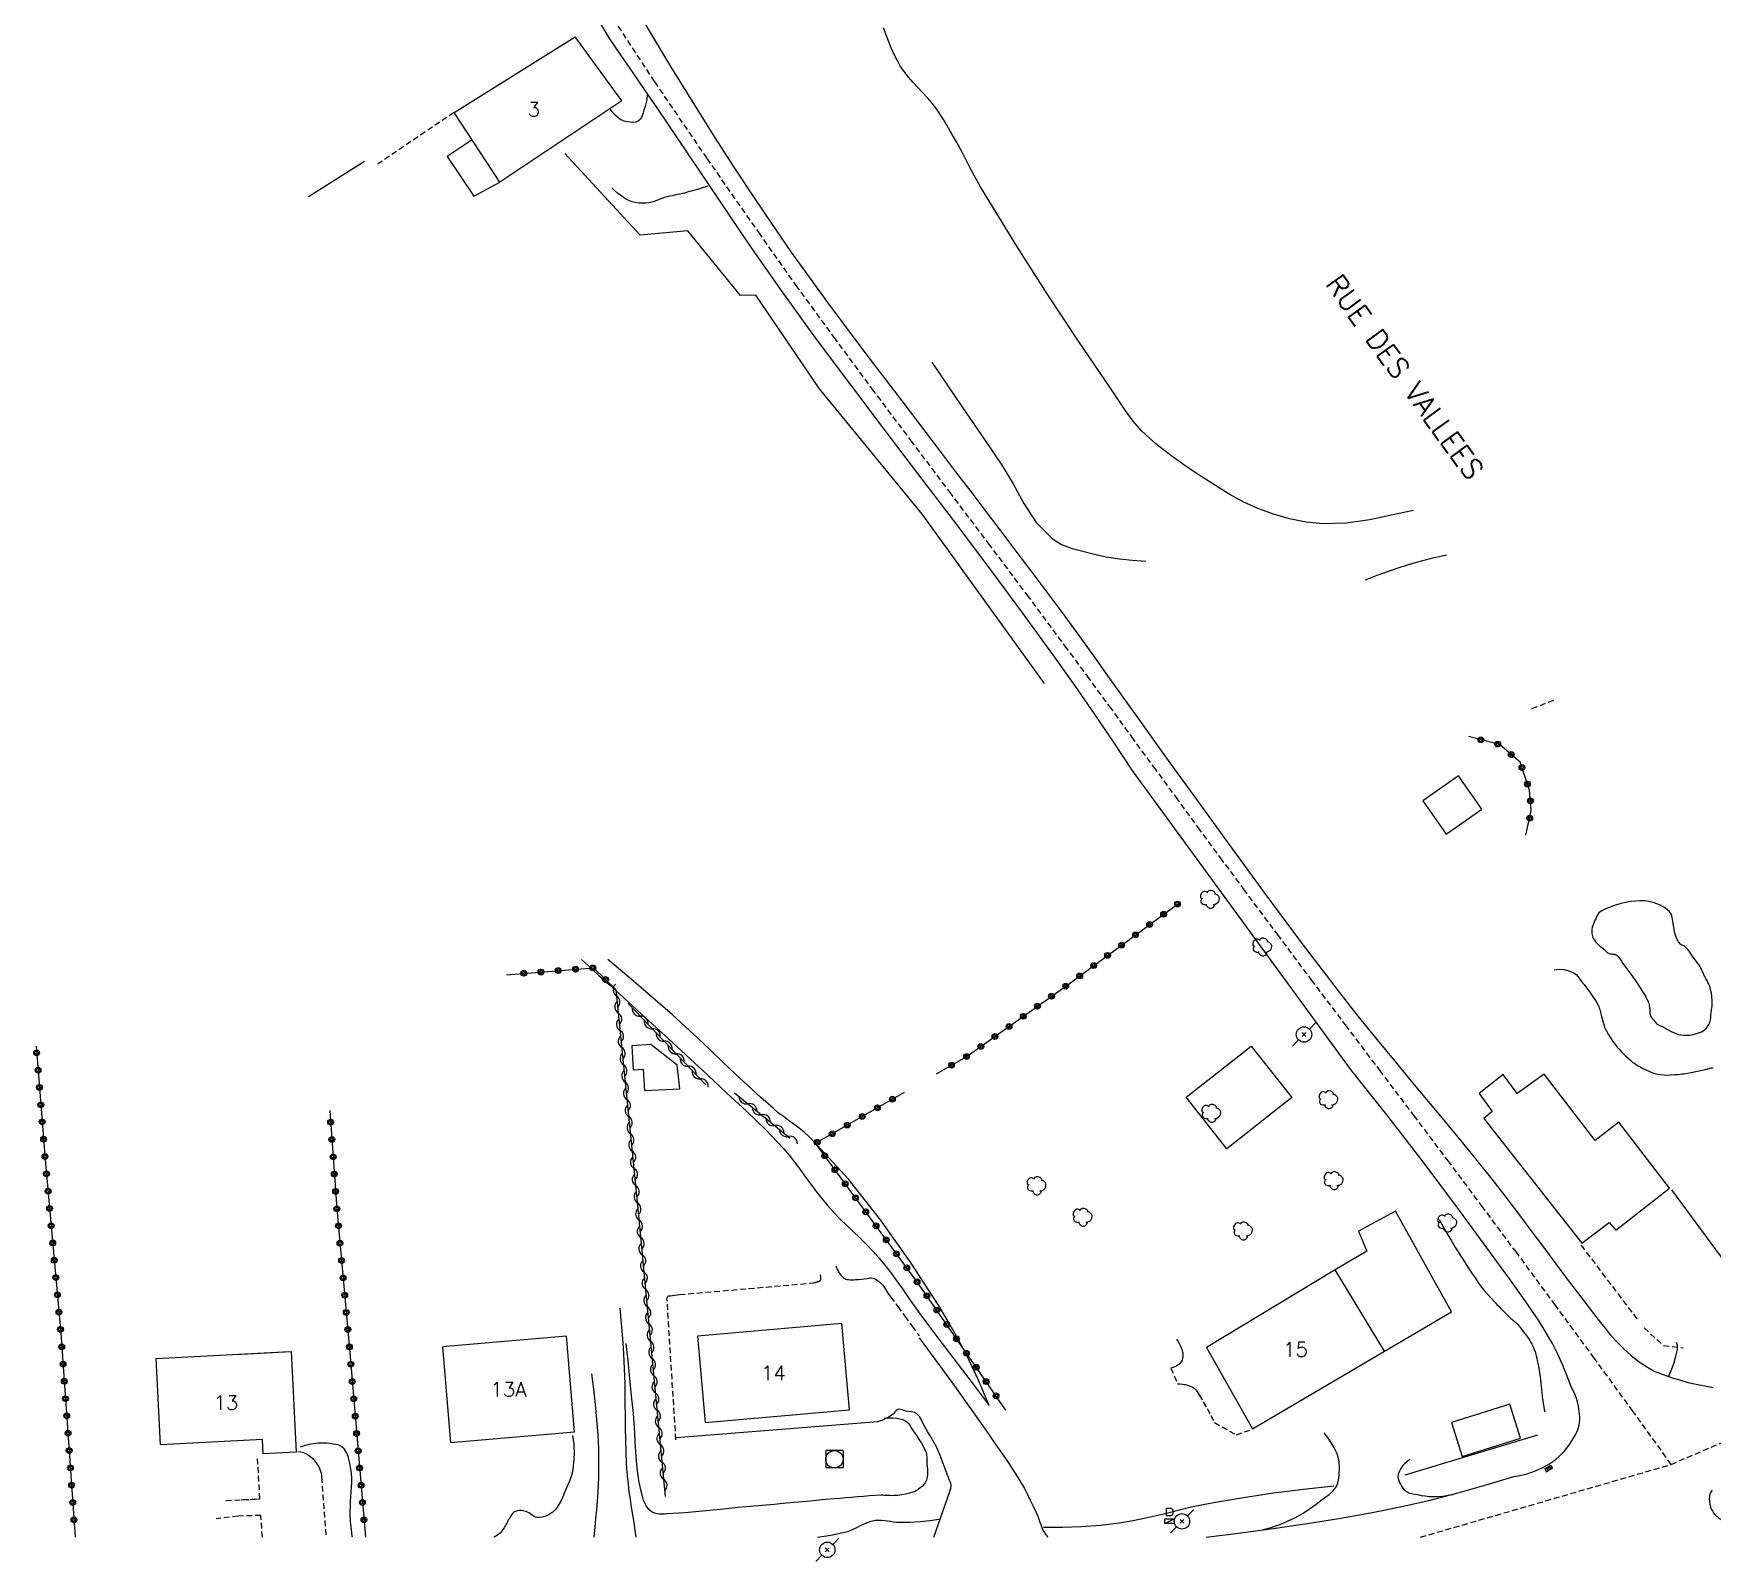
# Model space of a CAD drawing. Header units: millimetres. Extents: x 182998 to 184000, y 151998 to 153001.
# Drawn here: x 183565.2 to 183710.3, y 151997.9 to 152130 of the extents above; entities that cross this region are included whole.
import ezdxf
from ezdxf.enums import TextEntityAlignment as Align

# ---------------------------------------------------------------- set-up
doc = ezdxf.new("R2010")
doc.units = ezdxf.units.MM
doc.linetypes.add('DASHED', pattern=[0.75, 0.5, -0.25])
doc.layers.get('0').update_dxf_attribs({"linetype": 'CONTINUOUS'})
for name, color, linetype in [('W0001', 6, 'DASHED'), ('W0008', 7, 'CONTINUOUS'), ('W0017', 7, 'CONTINUOUS'), ('W0071', 7, 'CONTINUOUS'), ('W0101', 7, 'CONTINUOUS'), ('W0104', 1, 'CONTINUOUS'), ('W0112', 1, 'DASHED'), ('W0211', 2, 'CONTINUOUS'), ('W0214', 2, 'CONTINUOUS'), ('W0300', 7, 'CONTINUOUS'), ('W0310', 3, 'CONTINUOUS'), ('W0323', 7, 'CONTINUOUS'), ('W0401', 7, 'CONTINUOUS'), ('W0420', 7, 'CONTINUOUS'), ('W0438', 7, 'CONTINUOUS'), ('W0473', 7, 'CONTINUOUS'), ('W0510', 5, 'CONTINUOUS'), ('W0515', 5, 'CONTINUOUS'), ('W0989', 7, 'CONTINUOUS'), ('W0991', 7, 'CONTINUOUS')]:
    doc.layers.add(name, color=color, linetype=linetype)
doc.styles.get("Standard").update_dxf_attribs({"font": 'romans.shx', "width": 0.85})

# ---------------------------------------------------------------- blocks, each defined once
blk = doc.blocks.new('T300')
for p, q in [((-0.8, 0.51), (-0.86, 0.34)), ((-0.86, 0.34), (-0.86, 0.17)), ((-0.86, 0.17), (-0.74, 0.06)), ((-0.69, 0.63), (-0.8, 0.51)), ((-0.8, -0.06), (-0.74, 0.06)), ((-0.74, 0.06), (-0.69, 0.11)), ((-0.57, 0.69), (-0.69, 0.63)), ((-0.46, 0.69), (-0.57, 0.69)), ((-0.29, 0.63), (-0.46, 0.69)), ((-0.29, 0.63), (-0.17, 0.74)), ((-0.23, 0.57), (-0.29, 0.63)), ((-0.17, 0.74), (-0.06, 0.8)), ((-0.06, 0.8), (0.06, 0.8)), ((0.06, 0.8), (0.23, 0.74)), ((0.23, 0.74), (0.34, 0.63)), ((0.34, 0.63), (0.4, 0.51)), ((0.46, 0.46), (0.34, 0.46)), ((0.4, 0.51), (0.4, 0.46)), ((0.57, 0.4), (0.46, 0.46)), ((0.57, 0.4), (0.69, 0.29)), ((0.69, 0.29), (0.74, 0.17)), ((0.74, 0.06), (0.69, -0.17)), ((0.74, 0.17), (0.74, 0.06)), ((-0.8, -0.17), (-0.8, -0.06)), ((-0.8, -0.23), (-0.8, -0.17)), ((-0.74, -0.34), (-0.8, -0.23)), ((-0.69, -0.4), (-0.74, -0.34)), ((-0.51, -0.46), (-0.69, -0.4)), ((-0.4, -0.46), (-0.51, -0.46)), ((-0.4, -0.46), (-0.34, -0.46)), ((-0.34, -0.46), (-0.34, -0.4)), ((-0.34, -0.51), (-0.34, -0.46)), ((-0.29, -0.63), (-0.34, -0.51)), ((-0.17, -0.74), (-0.29, -0.63)), ((-0.06, -0.8), (-0.17, -0.74)), ((0.06, -0.8), (-0.06, -0.8)), ((0.17, -0.74), (0.06, -0.8)), ((0.23, -0.69), (0.17, -0.74)), ((0.29, -0.46), (0.23, -0.46)), ((0.29, -0.63), (0.23, -0.69)), ((0.46, -0.4), (0.29, -0.46)), ((0.34, -0.51), (0.29, -0.63)), ((0.34, -0.51), (0.34, -0.46)), ((0.57, -0.34), (0.46, -0.4)), ((0.63, -0.29), (0.57, -0.34)), ((0.69, -0.17), (0.63, -0.29))]:
    blk.add_line(p, q)
blk = doc.blocks.new('T473')
for p, q in [((-0.166667, 0.166667), (0.166667, -0.166667)), ((-0.166667, -0.166667), (0.166667, 0.166667)), ((0.500001, 0.500001), (1.000002, 1.000002)), ((-1.000002, -1.000002), (-0.500001, -0.500001))]:
    blk.add_line(p, q)
blk.add_ellipse((0, 0), major_axis=(0.471405, 0.471405), ratio=1, start_param=5.4977871438, end_param=11.780972451)
blk = doc.blocks.new('T438')
for p, q in [((-0.4, 0.2), (0.4, 0.2)), ((-0.4, -0.2), (-0.4, 0.2)), ((0.15, 1.1), (-0.3, 1.1)), ((-0.3, 1.1), (-0.3, 0.5)), ((-0.3, 0.5), (0.15, 0.5)), ((0.3, 0.65), (0.3, 0.95)), ((0.4, 0.2), (0.4, -0.2))]:
    blk.add_line(p, q)
at = {"flags": 128}
for points in [[(-0.4, -0.2), (0.4, 0.2)], [(0.4, -0.2), (-0.4, -0.2)]]:
    blk.add_lwpolyline(points, dxfattribs=at)
for centre, major_axis, start_param, end_param in [((0.15, 0.95), (0.106, -0.106), 0.785398, 2.356194), ((0.15, 0.65), (0.106, 0.106), 3.926991, 5.497787)]:
    blk.add_ellipse(centre, major_axis=major_axis, ratio=1, start_param=start_param, end_param=end_param)
blk = doc.blocks.new('T420')
for p, q in [((0.75, 0.75), (-0.75, 0.75)), ((-0.75, 0.75), (-0.75, -0.75)), ((0.75, 0.75), (0.75, -0.75)), ((0.75, -0.75), (-0.75, -0.75))]:
    blk.add_line(p, q)
blk.add_ellipse((0, 0), major_axis=(-0.53, 0.53), ratio=1, start_param=3.926991, end_param=10.210176)
blk = doc.blocks.new('T401')
for p, q in [((-0.3, 0.3), (0, 0.3)), ((-0.3, -0.25), (-0.3, 0.3)), ((-0.3, 0.15), (0, 0.15)), ((-0.3, 0), (0, 0)), ((0, 0.3), (0, -0.25)), ((-0.3, -0.15), (0, -0.15)), ((-0.3, -0.25), (-0.3, -0.3)), ((-0.3, -0.3), (0, -0.3)), ((0, -0.3), (0, -0.25))]:
    blk.add_line(p, q)
blk = doc.blocks.new('t310o')
at = {"color": 0, "linetype": 'Continuous'}
for centre, start, end in [((-0.5, 0.38), 216.8699, 323.1304), ((0.5, -0.37), 36.8699, 143.1303)]:
    blk.add_arc(centre, 0.625, start, end, dxfattribs=at)
blk = doc.blocks.new('t323o')
at = {"color": 0, "linetype": 'Continuous'}
for radius in [0.25, 0.15]:
    blk.add_circle((0, 0), radius, dxfattribs=at)

msp = doc.modelspace()

# ---------------------------------------------------------------- linework, layer by layer
at = {"layer": 'W0001'}
for points in [[(183706.74, 152006.29), (183703.42, 152010.89), (183700.08, 152015.48), (183696.72, 152020.05), (183693.35, 152024.62), (183690.43, 152028.54), (183687.5, 152032.46), (183684.56, 152036.37), (183681.61, 152040.27), (183678.66, 152044.18), (183675.71, 152048.08), (183672.78, 152052), (183669.85, 152055.92), (183667.92, 152058.53), (183666, 152061.14), (183664.08, 152063.75), (183662.17, 152066.37), (183660.25, 152068.99), (183658.34, 152071.61), (183656.42, 152074.22), (183654.5, 152076.83), (183651.18, 152081.3), (183647.83, 152085.76), (183644.48, 152090.2), (183641.13, 152094.65), (183637.79, 152099.1), (183634.47, 152103.58), (183631.19, 152108.08), (183627.97, 152112.62), (183623.39, 152119.19), (183618.87, 152125.81), (183614.47, 152132.51)], [(183706.74, 152006.29), (183728.81, 152015.83), (183757.11, 152028.52), (183784, 152040.48), (183801.17, 152048.06)], [(183685.06, 152000), (183706.74, 152006.29)]]:
    msp.add_lwpolyline(points, dxfattribs=at)
at = {"layer": 'W0008'}
for points in [[(183614.94, 152129.61), (183611.29, 152135.78)], [(183616.57, 152133.31), (183618.39, 152130.21), (183620.24, 152127.13), (183622.12, 152124.06), (183624.04, 152121.02), (183625.65, 152118.52), (183627.28, 152116.03), (183628.95, 152113.56), (183630.63, 152111.11)], [(183660.14, 152066.31), (183658.52, 152068.75), (183656.88, 152071.18), (183655.21, 152073.59), (183653.51, 152075.99), (183650.61, 152079.99), (183647.67, 152083.96), (183644.69, 152087.9), (183641.69, 152091.83), (183638.7, 152095.77), (183635.72, 152099.71), (183632.77, 152103.68), (183629.88, 152107.68), (183627.12, 152111.62), (183624.43, 152115.59), (183621.75, 152119.57), (183619.07, 152123.54), (183618.03, 152125.06), (183617, 152126.58), (183615.97, 152128.09), (183614.94, 152129.61)], [(183630.63, 152111.11), (183633.8, 152106.73), (183637.04, 152102.41), (183640.32, 152098.12), (183643.58, 152093.82), (183644.87, 152092.1), (183646.18, 152090.38), (183647.48, 152088.67), (183648.79, 152086.95), (183650.09, 152085.24), (183651.39, 152083.52), (183652.68, 152081.79), (183653.96, 152080.06), (183655.38, 152078.13), (183656.79, 152076.18), (183658.18, 152074.23), (183659.57, 152072.28), (183660.96, 152070.32), (183662.36, 152068.37), (183663.76, 152066.42), (183665.17, 152064.48), (183668.35, 152060.11), (183671.53, 152055.74), (183674.74, 152051.4), (183678.02, 152047.1), (183679.65, 152045.04), (183681.31, 152042.99), (183682.98, 152040.96), (183684.66, 152038.94), (183686.35, 152036.92), (183688.03, 152034.89), (183689.69, 152032.85), (183691.33, 152030.79), (183692.44, 152029.38), (183693.53, 152027.95), (183694.61, 152026.51), (183695.69, 152025.07), (183696.76, 152023.63), (183697.84, 152022.19), (183698.93, 152020.76), (183700.03, 152019.34), (183700.52, 152018.71), (183700.99, 152018.08), (183701.49, 152017.46), (183702.03, 152016.87), (183702.64, 152016.27), (183703.27, 152015.69), (183703.95, 152015.16), (183704.67, 152014.68), (183705.33, 152014.33), (183706.03, 152014.05), (183706.73, 152013.81), (183707.45, 152013.59), (183708.17, 152013.38), (183708.9, 152013.21), (183709.63, 152013.07), (183710.37, 152012.94)], [(183679.09, 152040.34), (183660.14, 152066.31)], [(183693.13, 152005.25), (183693.66, 152005.33), (183694.19, 152005.45), (183694.7, 152005.61), (183695.21, 152005.81), (183695.69, 152006.04), (183696.15, 152006.31), (183696.59, 152006.6), (183697, 152006.93), (183697.25, 152007.16), (183697.47, 152007.4), (183697.68, 152007.65), (183697.87, 152007.92), (183698.15, 152008.32), (183698.41, 152008.75), (183698.63, 152009.2), (183698.77, 152009.68), (183698.81, 152009.92), (183698.83, 152010.16), (183698.83, 152010.4), (183698.81, 152010.64), (183698.79, 152010.87), (183698.75, 152011.1), (183698.71, 152011.33), (183698.66, 152011.57), (183698.54, 152011.98), (183698.39, 152012.38), (183698.21, 152012.77), (183698.04, 152013.17), (183697.68, 152014.07), (183697.31, 152014.97), (183696.91, 152015.86), (183696.47, 152016.73), (183695.32, 152018.66), (183694.06, 152020.51), (183692.76, 152022.33), (183691.44, 152024.14), (183688.44, 152028.25), (183685.38, 152032.33), (183682.26, 152036.35), (183679.09, 152040.34)], [(183666.54, 152000), (183669.33, 152000.35), (183672.52, 152000.78), (183675.26, 152001.19), (183678, 152001.61), (183680.73, 152002.09), (183683.44, 152002.64), (183685.89, 152003.2), (183688.32, 152003.83), (183690.73, 152004.51), (183693.13, 152005.25)], [(183713.93, 152000.81), (183713.53, 152000.79), (183713.12, 152000.8), (183712.72, 152000.86), (183712.33, 152000.95), (183711.84, 152001.11), (183711.36, 152001.31), (183710.9, 152001.59), (183710.51, 152001.96), (183710.39, 152002.13), (183710.29, 152002.31), (183710.2, 152002.49), (183710.14, 152002.68), (183710.09, 152002.88), (183710.07, 152003.08), (183710.05, 152003.28), (183710.06, 152003.48), (183710.08, 152003.64), (183710.13, 152003.8), (183710.21, 152003.94), (183710.31, 152004.07)]]:
    msp.add_lwpolyline(points, dxfattribs=at)
at = {"layer": 'W0017'}
for points in [[(183618.22, 152124.67), (183618.19, 152124.33), (183618.13, 152124), (183618.05, 152123.67), (183617.94, 152123.35), (183617.87, 152123.11), (183617.79, 152122.86), (183617.66, 152122.61), (183617.47, 152122.42), (183617.23, 152122.32), (183616.98, 152122.29), (183616.74, 152122.31), (183616.51, 152122.34), (183616.36, 152122.36), (183616.22, 152122.41), (183616.08, 152122.46), (183615.95, 152122.53), (183615.68, 152122.72), (183615.44, 152122.93), (183615.22, 152123.17), (183615.02, 152123.43)], [(183623.45, 152116.78), (183623.01, 152116.63), (183622.57, 152116.5), (183622.12, 152116.37), (183621.68, 152116.25), (183621.46, 152116.19), (183621.24, 152116.14), (183621.03, 152116.09), (183620.81, 152116.05), (183620.59, 152116), (183620.37, 152115.96), (183620.15, 152115.91), (183619.94, 152115.85), (183619.71, 152115.79), (183619.48, 152115.71), (183619.26, 152115.63), (183619.04, 152115.55), (183618.81, 152115.47), (183618.58, 152115.41), (183618.35, 152115.35), (183618.11, 152115.32), (183617.8, 152115.3), (183617.49, 152115.32), (183617.18, 152115.36), (183616.88, 152115.43), (183616.69, 152115.5), (183616.51, 152115.59), (183616.34, 152115.69), (183616.18, 152115.8), (183615.91, 152115.99), (183615.65, 152116.19), (183615.4, 152116.41), (183615.16, 152116.64)], [(183714.49, 152019.59), (183706.8, 152030.01)], [(183641.73, 152017.23), (183643.18, 152015.27), (183644.61, 152013.3), (183646.03, 152011.32), (183647.43, 152009.32), (183648.3, 152008.06), (183649.18, 152006.8), (183650.03, 152005.52), (183650.82, 152004.21), (183651.1, 152003.68), (183651.36, 152003.15), (183651.61, 152002.61), (183651.86, 152002.07), (183651.97, 152001.82), (183652.07, 152001.55), (183652.16, 152001.29), (183652.26, 152001.02), (183652.36, 152000.76), (183652.49, 152000.5), (183652.64, 152000.25), (183652.82, 152000.02), (183652.84, 152000)], [(183706.49, 152013.87), (183706.67, 152014.27), (183706.84, 152014.68), (183706.98, 152015.1), (183707.11, 152015.52), (183707.14, 152015.64), (183707.17, 152015.76), (183707.2, 152015.87), (183707.23, 152015.99), (183707.25, 152016.11), (183707.27, 152016.23), (183707.28, 152016.36), (183707.28, 152016.48), (183707.27, 152016.57), (183707.25, 152016.65), (183707.23, 152016.73), (183707.19, 152016.82)], [(183638.16, 152009.96), (183620.76, 152008.59)], [(183644.37, 152003.95), (183644.4, 152004.02), (183644.42, 152004.09), (183644.45, 152004.17), (183644.46, 152004.24), (183644.47, 152004.32), (183644.48, 152004.39), (183644.48, 152004.47), (183644.48, 152004.54), (183644.45, 152004.66), (183644.41, 152004.78), (183644.36, 152004.89), (183644.31, 152004.99), (183644.06, 152005.68), (183643.81, 152006.38), (183643.54, 152007.07), (183643.24, 152007.74), (183643, 152008.22), (183642.73, 152008.68), (183642.45, 152009.14), (183642.18, 152009.6), (183642.04, 152009.86), (183641.92, 152010.15), (183641.76, 152010.44), (183641.53, 152010.66), (183641.31, 152010.78), (183641.06, 152010.83), (183640.81, 152010.85), (183640.58, 152010.89), (183640.42, 152010.94), (183640.25, 152011), (183640.06, 152011.05), (183639.87, 152011.03), (183639.81, 152011), (183639.75, 152010.95), (183639.7, 152010.9), (183639.65, 152010.85), (183639.62, 152010.79), (183639.58, 152010.73), (183639.53, 152010.68), (183639.48, 152010.64), (183639.17, 152010.43), (183638.85, 152010.25), (183638.51, 152010.09), (183638.16, 152009.96)], [(183642.99, 152000), (183644.37, 152003.95)]]:
    msp.add_lwpolyline(points, dxfattribs=at)
at = {"layer": 'W0071'}
for points in [[(183617.27, 152000), (183617.18, 152000.6), (183617.08, 152001.27), (183616.97, 152001.94), (183616.86, 152002.6), (183616.76, 152003.27), (183616.67, 152003.93), (183616.59, 152004.6), (183616.52, 152005.27), (183616.44, 152006.32), (183616.4, 152007.36), (183616.38, 152008.41), (183616.35, 152009.46), (183616.33, 152010.09), (183616.33, 152010.73), (183616.32, 152011.36), (183616.32, 152012), (183616.31, 152012.63), (183616.3, 152013.27), (183616.29, 152013.9), (183616.26, 152014.54), (183616.2, 152015.85), (183616.11, 152017.16), (183616, 152018.48), (183615.87, 152019.79)], [(183613.4, 152014.12), (183613.57, 152012.8), (183613.71, 152011.48), (183613.83, 152010.16), (183613.94, 152008.84), (183613.97, 152008.24), (183614, 152007.65), (183614.01, 152007.05), (183614.02, 152006.45), (183614.01, 152005.81), (183614, 152005.16), (183613.97, 152004.51), (183613.94, 152003.87), (183613.89, 152003.12), (183613.83, 152002.37), (183613.76, 152001.61), (183613.68, 152000.86), (183613.63, 152000.32), (183613.59, 152000)], [(183671.4, 152000.62), (183672.16, 152000.82), (183672.9, 152001.09), (183673.62, 152001.4), (183674.32, 152001.74), (183674.91, 152002.07), (183675.48, 152002.44), (183676.03, 152002.84), (183676.57, 152003.25), (183676.87, 152003.48), (183677.18, 152003.7), (183677.48, 152003.96), (183677.72, 152004.27), (183677.85, 152004.53), (183677.94, 152004.81), (183677.99, 152005.1), (183678.03, 152005.39), (183678.04, 152005.58), (183678.05, 152005.77), (183678.06, 152005.97), (183678.05, 152006.16), (183678.04, 152006.36), (183678.02, 152006.55), (183677.98, 152006.74), (183677.94, 152006.93), (183677.86, 152007.19), (183677.75, 152007.44), (183677.62, 152007.68), (183677.49, 152007.91), (183677.32, 152008.2), (183677.14, 152008.48), (183676.94, 152008.75), (183676.73, 152009.01)], [(183684.15, 152006.71), (183683.92, 152006.54), (183683.71, 152006.36), (183683.52, 152006.15), (183683.36, 152005.92), (183683.27, 152005.77), (183683.19, 152005.61), (183683.13, 152005.43), (183683.11, 152005.25), (183683.12, 152005.07), (183683.18, 152004.89), (183683.25, 152004.73), (183683.33, 152004.57), (183683.43, 152004.4), (183683.53, 152004.24), (183683.66, 152004.09), (183683.81, 152003.96), (183684.04, 152003.84), (183684.29, 152003.77), (183684.55, 152003.72), (183684.79, 152003.68), (183685.13, 152003.61), (183685.46, 152003.56), (183685.8, 152003.52), (183686.14, 152003.51), (183686.58, 152003.52), (183687.02, 152003.55), (183687.45, 152003.62), (183687.88, 152003.7)]]:
    msp.add_lwpolyline(points, dxfattribs=at)
at = {"layer": 'W0101'}
for points in [[(183616.01, 152124.16), (183605.48, 152117.14), (183601.52, 152123.15), (183611.99, 152129.69)], [(183616.01, 152124.16), (183611.99, 152129.69)], [(183677.7, 152023.1), (183666.57, 152016.39), (183670.53, 152009.35)], [(183681.95, 152016.07), (183677.7, 152023.1)], [(183575.76, 152015.45), (183587.31, 152016.04)], [(183582.57, 152015.8), (183587.43, 152016.04), (183587.87, 152007.35), (183585.02, 152007.2), (183584.96, 152008.44), (183582.8, 152008.33)], [(183670.53, 152009.35), (183681.95, 152016.07)], [(183587.31, 152007.32), (183585.02, 152007.2), (183584.96, 152008.44), (183576.14, 152007.99), (183575.76, 152015.45)]]:
    msp.add_lwpolyline(points, dxfattribs=at)
for points in [[(183623.23, 152009.9), (183635.69, 152011), (183635.03, 152018.48), (183622.57, 152017.38), (183623.23, 152009.9)], [(183600.52, 152016.44), (183601.22, 152008.19), (183611.93, 152009.1), (183611.23, 152017.36), (183600.52, 152016.44)]]:
    msp.add_lwpolyline(points, close=True, dxfattribs=at)
at = {"layer": 'W0104'}
for points in [[(183603.08, 152120.79), (183600.93, 152119.36), (183603.24, 152115.91), (183605.48, 152117.14)], [(183690.54, 152036.18), (183699, 152025.41), (183701.38, 152027.2), (183701.94, 152026.53), (183706.6, 152030.18), (183702.2, 152035.88), (183700.15, 152034.28), (183695.74, 152040.03), (183693.41, 152038.35), (183692.2, 152040), (183690.12, 152038.35), (183691.27, 152036.8)], [(183691.27, 152036.8), (183690.54, 152036.18)], [(183681.95, 152016.07), (183687.74, 152019.48), (183682.91, 152028.18), (183679.71, 152026.44), (183680.41, 152024.73), (183677.7, 152023.1)]]:
    msp.add_lwpolyline(points, dxfattribs=at)
for points in [[(183688.35, 152065.8), (183685.27, 152063.64), (183687.27, 152060.78), (183690.35, 152062.94), (183688.35, 152065.8)], [(183617.98, 152038.62), (183621.04, 152038.76), (183620.81, 152040.79), (183618.54, 152042.58), (183616.88, 152042.47), (183616.99, 152040.39), (183617.86, 152040.45)], [(183670.42, 152042.44), (183673.93, 152038.01), (183668.33, 152033.58), (183664.82, 152038.02), (183670.42, 152042.44)], [(183688.67, 152006.96), (183693.72, 152008.56), (183692.79, 152011.5), (183687.73, 152009.9), (183688.67, 152006.96)]]:
    msp.add_lwpolyline(points, close=True, dxfattribs=at)
at = {"layer": 'W0112'}
for points in [[(183601.52, 152123.15), (183594.92, 152118.69)], [(183694.7, 152071.64), (183696.6, 152072.35)], [(183698.94, 152025.24), (183703.77, 152018.86)], [(183634.51, 152023.44), (183634.57, 152023.29), (183634.63, 152023.15), (183634.71, 152023.01), (183634.79, 152022.88), (183634.88, 152022.75), (183634.98, 152022.62), (183635.09, 152022.5), (183635.21, 152022.4), (183635.31, 152022.35), (183635.4, 152022.31), (183635.5, 152022.28), (183635.61, 152022.26), (183635.76, 152022.24), (183635.92, 152022.24), (183636.07, 152022.25), (183636.22, 152022.26), (183636.48, 152022.28), (183636.73, 152022.3), (183636.98, 152022.33), (183637.23, 152022.37)], [(183621.01, 152020.97), (183632.6, 152021.98)], [(183632.6, 152021.98), (183632.67, 152022), (183632.73, 152022.02), (183632.79, 152022.04), (183632.86, 152022.06), (183632.88, 152022.07), (183632.91, 152022.07), (183632.94, 152022.08), (183632.97, 152022.08), (183633, 152022.09), (183633.03, 152022.1), (183633.05, 152022.11), (183633.08, 152022.12), (183633.11, 152022.13), (183633.14, 152022.15), (183633.17, 152022.17), (183633.19, 152022.2), (183633.22, 152022.26), (183633.23, 152022.32), (183633.24, 152022.38), (183633.24, 152022.44), (183633.23, 152022.51), (183633.22, 152022.57), (183633.19, 152022.62), (183633.16, 152022.68)], [(183637.23, 152022.37), (183637.34, 152022.4), (183637.46, 152022.42), (183637.57, 152022.41), (183637.68, 152022.4), (183637.85, 152022.35), (183638.02, 152022.27), (183638.16, 152022.17), (183638.3, 152022.06), (183638.58, 152021.77), (183638.82, 152021.44), (183639.03, 152021.1), (183639.26, 152020.77), (183639.88, 152019.93), (183640.49, 152019.09), (183641.11, 152018.24), (183641.73, 152017.4)], [(183619.94, 152020.43), (183619.93, 152020.48), (183619.92, 152020.54), (183619.92, 152020.59), (183619.92, 152020.64), (183619.94, 152020.69), (183619.96, 152020.74), (183619.99, 152020.79), (183620.03, 152020.83), (183620.07, 152020.85), (183620.11, 152020.85), (183620.16, 152020.85), (183620.19, 152020.85), (183620.4, 152020.88), (183620.6, 152020.91), (183620.81, 152020.94), (183621.01, 152020.97)], [(183620.7, 152008.42), (183619.94, 152020.43)], [(183663.96, 152017.12), (183664.11, 152016.91), (183664.23, 152016.69), (183664.34, 152016.46), (183664.44, 152016.22), (183664.47, 152016.11), (183664.5, 152016), (183664.52, 152015.89), (183664.52, 152015.77), (183664.52, 152015.62), (183664.5, 152015.46), (183664.46, 152015.3), (183664.38, 152015.16), (183664.2, 152014.96), (183663.99, 152014.8), (183663.74, 152014.68), (183663.48, 152014.62)], [(183704.39, 152018.08), (183706.07, 152016.56), (183707.78, 152016.37)], [(183663.48, 152014.62), (183664.07, 152013.25)], [(183664.07, 152013.25), (183664.29, 152013.24), (183664.5, 152013.22), (183664.71, 152013.19), (183664.92, 152013.14), (183665.08, 152013.09), (183665.24, 152013.03), (183665.39, 152012.95), (183665.53, 152012.85), (183665.65, 152012.73), (183665.75, 152012.59), (183665.84, 152012.44), (183665.93, 152012.29), (183666.28, 152011.71), (183666.62, 152011.12), (183666.94, 152010.52), (183667.25, 152009.91)], [(183667.25, 152009.91), (183669.15, 152008.84)], [(183669.15, 152008.84), (183670.33, 152009.26)], [(183588.02, 152007.4), (183588.27, 152007.37), (183588.51, 152007.31), (183588.73, 152007.21), (183588.95, 152007.1), (183589.14, 152006.95), (183589.3, 152006.79), (183589.45, 152006.61), (183589.6, 152006.42), (183589.69, 152006.29), (183589.78, 152006.15), (183589.86, 152006.01), (183589.93, 152005.86), (183589.99, 152005.7), (183590.03, 152005.53), (183590.06, 152005.36), (183590.07, 152005.19)], [(183584.74, 152003.31), (183584.54, 152006.76)], [(183584.74, 152003.31), (183584.54, 152006.76)], [(183590.07, 152005.19), (183590.45, 152000)], [(183581.79, 152003.17), (183584.74, 152003.31)], [(183583.12, 152003.23), (183584.74, 152003.31)], [(183584.95, 152000), (183584.82, 152001.87), (183582.86, 152001.82), (183580.95, 152001.59)]]:
    msp.add_lwpolyline(points, dxfattribs=at)
at = {"layer": 'W0211'}
for points in [[(183642.82, 152101.56), (183644.33, 152099.34), (183645.85, 152097.11), (183647.37, 152094.89), (183648.88, 152092.67), (183649.85, 152091.06), (183650.77, 152089.36), (183651.83, 152087.71), (183653.21, 152086.32), (183654.03, 152085.81), (183654.94, 152085.47), (183655.86, 152085.22), (183656.77, 152085), (183657.89, 152084.75), (183659.03, 152084.57), (183660.17, 152084.45), (183661.32, 152084.38)], [(183612.54, 152049.93), (183613.12, 152049.41), (183614.02, 152048.59), (183614.92, 152047.78), (183615.81, 152046.96), (183617.73, 152045.21), (183619.65, 152043.45), (183621.55, 152041.69), (183623.45, 152039.92), (183625.11, 152038.37), (183626.79, 152036.83), (183628.43, 152035.25), (183629.99, 152033.6), (183630.5, 152033.01), (183630.98, 152032.39), (183631.45, 152031.77), (183631.91, 152031.13), (183632.37, 152030.5), (183632.83, 152029.87), (183633.31, 152029.26), (183633.81, 152028.66), (183634.34, 152028.07), (183634.9, 152027.5), (183635.46, 152026.95), (183636.03, 152026.41), (183636.61, 152025.86), (183637.17, 152025.3), (183637.72, 152024.73), (183638.25, 152024.14), (183638.78, 152023.49), (183639.3, 152022.82), (183639.79, 152022.14), (183640.28, 152021.46), (183640.76, 152020.77), (183641.25, 152020.08), (183641.73, 152019.4), (183642.23, 152018.72), (183643.61, 152016.88), (183645, 152015.05), (183646.39, 152013.22), (183647.79, 152011.39)], [(183696.61, 152049.04), (183697.04, 152049.09), (183697.47, 152049.06), (183697.89, 152048.96), (183698.29, 152048.79), (183698.51, 152048.64), (183698.69, 152048.44), (183698.84, 152048.23), (183698.99, 152048.03), (183699.21, 152047.77), (183699.41, 152047.49), (183699.61, 152047.22), (183699.81, 152046.94), (183699.97, 152046.71), (183700.14, 152046.48), (183700.29, 152046.24), (183700.43, 152045.98), (183700.48, 152045.86), (183700.52, 152045.74), (183700.55, 152045.62), (183700.58, 152045.49), (183700.61, 152045.37), (183700.64, 152045.25), (183700.67, 152045.12), (183700.71, 152045), (183700.79, 152044.7), (183700.88, 152044.39), (183700.98, 152044.09), (183701.1, 152043.79), (183701.28, 152043.47), (183701.48, 152043.15), (183701.69, 152042.85), (183701.91, 152042.56), (183702.07, 152042.36), (183702.24, 152042.17), (183702.41, 152041.98), (183702.59, 152041.8), (183702.79, 152041.6), (183703, 152041.41), (183703.21, 152041.22), (183703.43, 152041.04), (183703.58, 152040.93), (183703.73, 152040.83), (183703.89, 152040.74), (183704.05, 152040.65), (183704.29, 152040.52), (183704.54, 152040.39), (183704.8, 152040.27), (183705.06, 152040.17), (183705.32, 152040.09), (183705.58, 152040.03), (183705.85, 152039.98), (183706.13, 152039.95), (183706.43, 152039.94), (183706.73, 152039.95), (183707.03, 152039.98), (183707.33, 152040), (183707.51, 152040.02), (183707.68, 152040.04), (183707.86, 152040.06), (183708.03, 152040.09), (183708.45, 152040.16), (183708.87, 152040.24), (183709.28, 152040.33), (183709.69, 152040.42), (183709.77, 152040.45), (183709.86, 152040.47), (183709.94, 152040.49), (183710.03, 152040.51), (183710.11, 152040.54), (183710.19, 152040.56), (183710.28, 152040.58), (183710.36, 152040.59)], [(183638.7, 152010.27), (183639.06, 152010.32), (183639.43, 152010.32), (183639.79, 152010.29), (183640.16, 152010.21), (183640.3, 152010.17), (183640.44, 152010.11), (183640.57, 152010.03), (183640.69, 152009.93), (183640.82, 152009.79), (183640.94, 152009.62), (183641.03, 152009.45), (183641.14, 152009.29), (183641.34, 152009), (183641.54, 152008.71), (183641.74, 152008.41), (183641.92, 152008.11), (183642.03, 152007.92), (183642.14, 152007.73), (183642.24, 152007.53), (183642.32, 152007.32), (183642.35, 152007.2), (183642.37, 152007.07), (183642.38, 152006.93), (183642.38, 152006.8), (183642.39, 152006.67), (183642.39, 152006.54), (183642.39, 152006.41), (183642.4, 152006.28), (183642.41, 152006.2), (183642.42, 152006.12), (183642.43, 152006.04), (183642.44, 152005.96), (183642.45, 152005.88), (183642.46, 152005.8), (183642.46, 152005.72), (183642.46, 152005.64), (183642.44, 152005.41), (183642.41, 152005.18), (183642.35, 152004.96), (183642.26, 152004.74), (183642.14, 152004.56), (183641.99, 152004.39), (183641.82, 152004.25), (183641.64, 152004.12), (183641.47, 152004.01), (183641.28, 152003.92), (183641.08, 152003.85), (183640.89, 152003.79), (183640.55, 152003.71), (183640.22, 152003.65), (183639.88, 152003.61), (183639.54, 152003.59), (183639.4, 152003.58), (183639.26, 152003.59), (183639.13, 152003.59), (183638.99, 152003.6), (183638.85, 152003.61), (183638.72, 152003.61), (183638.58, 152003.62), (183638.44, 152003.62), (183637.93, 152003.6), (183637.42, 152003.56), (183636.91, 152003.52), (183636.39, 152003.48), (183635.89, 152003.44), (183635.38, 152003.4), (183634.88, 152003.35), (183634.37, 152003.31), (183633.34, 152003.22), (183632.3, 152003.12), (183631.27, 152003.03), (183630.23, 152002.93), (183629.2, 152002.83), (183628.16, 152002.74), (183627.13, 152002.64), (183626.09, 152002.55), (183624.55, 152002.4), (183623.01, 152002.25), (183621.46, 152002.11), (183619.91, 152002.02), (183619.71, 152002), (183619.5, 152001.99), (183619.28, 152001.98), (183619.07, 152002.02), (183618.88, 152002.07), (183618.7, 152002.14), (183618.52, 152002.25), (183618.37, 152002.38), (183618.1, 152002.77), (183617.91, 152003.2), (183617.78, 152003.65), (183617.67, 152004.09), (183617.49, 152004.91), (183617.37, 152005.73), (183617.28, 152006.56), (183617.23, 152007.39), (183617.18, 152008.21), (183617.14, 152009.04), (183617.09, 152009.87), (183617.02, 152010.69), (183616.87, 152012.21), (183616.72, 152013.72), (183616.56, 152015.24), (183616.41, 152016.75)], [(183611.77, 152008.78), (183611.87, 152008), (183611.9, 152007.21), (183611.86, 152006.42), (183611.75, 152005.64), (183611.64, 152005.23), (183611.49, 152004.83), (183611.32, 152004.45), (183611.16, 152004.07), (183611.03, 152003.77), (183610.91, 152003.47), (183610.77, 152003.17), (183610.62, 152002.89), (183610.53, 152002.73), (183610.43, 152002.58), (183610.32, 152002.43), (183610.2, 152002.3), (183610.06, 152002.17), (183609.91, 152002.06), (183609.75, 152001.96), (183609.58, 152001.88), (183609.37, 152001.79), (183609.15, 152001.73), (183608.92, 152001.7), (183608.69, 152001.71), (183608.57, 152001.74), (183608.46, 152001.78), (183608.36, 152001.84), (183608.26, 152001.91), (183608.17, 152001.98), (183608.07, 152002.05), (183607.98, 152002.11), (183607.87, 152002.16), (183607.74, 152002.21), (183607.61, 152002.25), (183607.48, 152002.28), (183607.34, 152002.3), (183607.19, 152002.3), (183607.04, 152002.28), (183606.89, 152002.25), (183606.75, 152002.18), (183606.6, 152002.07), (183606.49, 152001.92), (183606.39, 152001.77), (183606.3, 152001.62), (183606.24, 152001.52), (183606.18, 152001.42), (183606.13, 152001.32), (183606.08, 152001.21), (183606.03, 152001.11), (183605.97, 152001.01), (183605.91, 152000.91), (183605.85, 152000.81), (183605.74, 152000.65), (183605.63, 152000.49), (183605.5, 152000.35), (183605.35, 152000.22), (183604.98, 152000.01), (183604.95, 152000)], [(183592.73, 152000), (183592.7, 152000.09), (183592.65, 152000.62), (183592.6, 152001.12), (183592.57, 152001.36), (183592.56, 152001.61), (183592.55, 152001.85), (183592.55, 152002.1), (183592.55, 152002.35), (183592.56, 152002.59), (183592.56, 152002.84), (183592.57, 152003.08), (183592.6, 152003.5), (183592.64, 152003.91), (183592.67, 152004.32), (183592.68, 152004.74), (183592.68, 152005.12), (183592.66, 152005.5), (183592.61, 152005.88), (183592.54, 152006.25), (183592.46, 152006.61), (183592.36, 152006.97), (183592.22, 152007.32), (183592.01, 152007.63), (183591.86, 152007.77), (183591.69, 152007.88), (183591.5, 152007.97), (183591.31, 152008.02), (183590.53, 152008.13), (183589.75, 152008.13), (183588.97, 152008), (183588.22, 152007.77)]]:
    msp.add_lwpolyline(points, dxfattribs=at)
at = {"layer": 'W0214'}
for points in [[(183647.79, 152011.39), (183646.84, 152013.63), (183645.8, 152015.82), (183644.65, 152017.96), (183643.41, 152020.04), (183640.98, 152023.78), (183638.39, 152027.42), (183635.61, 152030.93), (183632.6, 152034.24), (183632.2, 152034.64), (183631.78, 152035), (183631.34, 152035.35), (183630.89, 152035.69), (183630.44, 152036.02), (183629.99, 152036.35), (183629.55, 152036.69), (183629.12, 152037.05), (183628.01, 152038.04), (183626.91, 152039.04), (183625.82, 152040.06), (183624.74, 152041.08), (183623.67, 152042.11), (183622.59, 152043.13), (183621.49, 152044.14), (183620.39, 152045.14), (183618.51, 152046.78), (183616.62, 152048.41), (183614.82, 152049.92)], [(183677.58, 152004.41), (183674.96, 152004.12), (183672.36, 152003.79), (183669.75, 152003.41), (183667.16, 152002.97), (183666.14, 152002.77), (183665.12, 152002.55), (183664.11, 152002.3), (183663.1, 152002.05), (183662.09, 152001.8), (183661.07, 152001.57), (183660.05, 152001.37), (183659.02, 152001.2), (183657.39, 152001.02), (183655.76, 152000.89), (183654.12, 152000.83), (183652.48, 152000.84)], [(183632.95, 152000), (183634.09, 152000.16), (183635.3, 152000.42), (183635.64, 152000.52), (183635.96, 152000.66), (183636.28, 152000.81), (183636.6, 152000.97), (183636.92, 152001.13), (183637.25, 152001.27), (183637.59, 152001.38), (183637.94, 152001.46), (183638.2, 152001.48), (183638.46, 152001.47), (183638.73, 152001.45), (183638.99, 152001.41), (183639.24, 152001.37), (183639.5, 152001.33), (183639.76, 152001.3), (183640.02, 152001.29), (183640.91, 152001.3), (183641.8, 152001.36), (183642.69, 152001.44), (183643.58, 152001.57)]]:
    msp.add_lwpolyline(points, dxfattribs=at)
at = {"layer": 'W0300'}
for points in [[(183593.77, 152118.91), (183588.94, 152115.85)], [(183652.56, 152073.8), (183642, 152088.4), (183633.1, 152099.26), (183627.6, 152107.37), (183626.28, 152107.32), (183621.73, 152112.93), (183617.61, 152112.54), (183611.09, 152119.61)], [(183686.67, 152027.45), (183687.02, 152026.84), (183687.38, 152026.23), (183687.74, 152025.62), (183688.1, 152025.01), (183688.32, 152024.65), (183688.55, 152024.29), (183688.77, 152023.94), (183689, 152023.58), (183689.24, 152023.22), (183689.48, 152022.86), (183689.72, 152022.51), (183689.96, 152022.15), (183690.03, 152022.04), (183690.09, 152021.94), (183690.16, 152021.83), (183690.24, 152021.73), (183690.54, 152021.36), (183690.85, 152021), (183691.18, 152020.65), (183691.5, 152020.3), (183691.66, 152020.12), (183691.82, 152019.96), (183691.98, 152019.79), (183692.15, 152019.62), (183692.31, 152019.46), (183692.47, 152019.3), (183692.63, 152019.13), (183692.79, 152018.98), (183692.87, 152018.9), (183692.96, 152018.83), (183693.05, 152018.76), (183693.13, 152018.69), (183693.22, 152018.62), (183693.3, 152018.54), (183693.39, 152018.47), (183693.47, 152018.39), (183693.6, 152018.23), (183693.73, 152018.07), (183693.85, 152017.9), (183693.97, 152017.74), (183694.09, 152017.6), (183694.2, 152017.45), (183694.32, 152017.3), (183694.42, 152017.15), (183694.51, 152016.99), (183694.6, 152016.83), (183694.68, 152016.67), (183694.76, 152016.51), (183694.83, 152016.35), (183694.89, 152016.2), (183694.96, 152016.05), (183695.01, 152015.89), (183695.07, 152015.67), (183695.12, 152015.46), (183695.16, 152015.24), (183695.21, 152015.02), (183695.26, 152014.74), (183695.31, 152014.46), (183695.36, 152014.18), (183695.4, 152013.9), (183695.44, 152013.61), (183695.47, 152013.33), (183695.5, 152013.04), (183695.53, 152012.76), (183695.56, 152012.47), (183695.58, 152012.19), (183695.62, 152011.9), (183695.66, 152011.62), (183695.69, 152011.42), (183695.72, 152011.23), (183695.76, 152011.03), (183695.8, 152010.84)], [(183695.18, 152008.81), (183683.7, 152005.36)]]:
    msp.add_lwpolyline(points, dxfattribs=at)
at = {"layer": 'W0310'}
for points in [[(183615.51, 152047.33), (183617.39, 152028.71), (183618.68, 152015.01), (183619.77, 152003.5)], [(183616.57, 152046.12), (183623.28, 152039.1)], [(183625.75, 152038.4), (183630.58, 152034.5)]]:
    msp.add_lwpolyline(points, dxfattribs=at)
at = {"layer": 'W0323'}
for points in [[(183694.17, 152060.69), (183694.64, 152062.8), (183694.47, 152064.57), (183693.69, 152066.98), (183691.89, 152068.52), (183689.2, 152069.2)], [(183643.23, 152040.05), (183645.8, 152041.52), (183654.41, 152047.64), (183664.16, 152054.8)], [(183606.04, 152048.62), (183613.57, 152049.21), (183615.51, 152047.33)], [(183565.4, 152042.43), (183566.21, 152032.3), (183567.53, 152017.62), (183568.32, 152006.59), (183568.76, 152000)], [(183649.22, 152010.97), (183641.75, 152021.78), (183632.77, 152034.05), (183640.47, 152038.46)], [(183590.78, 152036.89), (183591.39, 152028.38), (183592.49, 152016.28), (183593.86, 152000)]]:
    msp.add_lwpolyline(points, dxfattribs=at)
at = {"layer": 'W0510'}
for points in [[(183684.45, 152088.76), (183682.66, 152088.36), (183680.67, 152087.94), (183678.66, 152087.64), (183676.62, 152087.59), (183675.17, 152087.73), (183673.75, 152088.03), (183672.36, 152088.44), (183671, 152088.93), (183669.73, 152089.5), (183668.51, 152090.17), (183667.33, 152090.9), (183666.17, 152091.66), (183664.82, 152092.56), (183663.48, 152093.49), (183662.19, 152094.5), (183660.98, 152095.61), (183660.22, 152096.48), (183659.54, 152097.41), (183658.9, 152098.37), (183658.26, 152099.32), (183655.5, 152103.37), (183652.8, 152107.47), (183650.17, 152111.6), (183647.59, 152115.77), (183647.03, 152116.72), (183646.49, 152117.69), (183645.97, 152118.67), (183645.46, 152119.65), (183644.94, 152120.62), (183644.39, 152121.59), (183643.82, 152122.54), (183643.21, 152123.46), (183642.84, 152123.95), (183642.45, 152124.41), (183642.04, 152124.86), (183641.62, 152125.3), (183641.21, 152125.74), (183640.8, 152126.2), (183640.43, 152126.68), (183640.09, 152127.19), (183639.66, 152127.99), (183639.28, 152128.8), (183638.95, 152129.64), (183638.65, 152130.48)], [(183680.32, 152082.76), (183681.31, 152083.15), (183682.3, 152083.51), (183683.3, 152083.85), (183684.31, 152084.16), (183685.27, 152084.43), (183686.23, 152084.67), (183687.21, 152084.88), (183687.31, 152084.9)]]:
    msp.add_lwpolyline(points, dxfattribs=at)
at = {"layer": 'W0515'}
msp.add_lwpolyline([(183704.81, 152054.94), (183704.42, 152055), (183704.03, 152055.01), (183703.64, 152054.98), (183703.26, 152054.94), (183702.78, 152054.86), (183702.3, 152054.74), (183701.84, 152054.6), (183701.38, 152054.43), (183701.15, 152054.34), (183700.91, 152054.24), (183700.68, 152054.12), (183700.48, 152053.96), (183700.38, 152053.82), (183700.3, 152053.67), (183700.24, 152053.52), (183700.17, 152053.37), (183700.08, 152053.16), (183699.99, 152052.94), (183699.91, 152052.72), (183699.86, 152052.5), (183699.86, 152052.39), (183699.86, 152052.28), (183699.87, 152052.18), (183699.89, 152052.07), (183699.93, 152051.95), (183699.97, 152051.83), (183700.02, 152051.71), (183700.09, 152051.6), (183700.2, 152051.45), (183700.32, 152051.31), (183700.46, 152051.19), (183700.59, 152051.06), (183700.62, 152051.04), (183700.65, 152051.02), (183700.68, 152051), (183700.71, 152050.98), (183700.73, 152050.96), (183700.76, 152050.94), (183700.79, 152050.92), (183700.82, 152050.9), (183700.88, 152050.84), (183700.94, 152050.79), (183700.99, 152050.73), (183701.04, 152050.67), (183701.1, 152050.62), (183701.16, 152050.56), (183701.23, 152050.52), (183701.3, 152050.47), (183701.38, 152050.44), (183701.48, 152050.42), (183701.57, 152050.41), (183701.66, 152050.4), (183701.75, 152050.39), (183701.85, 152050.38), (183701.94, 152050.35), (183702.03, 152050.31), (183702.2, 152050.16), (183702.33, 152049.97), (183702.44, 152049.78), (183702.56, 152049.6), (183702.9, 152049.13), (183703.25, 152048.66), (183703.58, 152048.18), (183703.91, 152047.7), (183704.13, 152047.35), (183704.36, 152047), (183704.57, 152046.64), (183704.75, 152046.26), (183704.79, 152046.15), (183704.82, 152046.04), (183704.84, 152045.93), (183704.86, 152045.81), (183704.87, 152045.72), (183704.88, 152045.63), (183704.88, 152045.54), (183704.89, 152045.45), (183704.89, 152045.36), (183704.9, 152045.27), (183704.92, 152045.17), (183704.95, 152045.08), (183705.01, 152044.95), (183705.1, 152044.83), (183705.19, 152044.72), (183705.28, 152044.61), (183705.34, 152044.54), (183705.4, 152044.47), (183705.47, 152044.41), (183705.54, 152044.35), (183705.59, 152044.32), (183705.64, 152044.29), (183705.7, 152044.26), (183705.76, 152044.23), (183705.81, 152044.21), (183705.87, 152044.18), (183705.93, 152044.16), (183705.98, 152044.13), (183706.08, 152044.08), (183706.17, 152044.03), (183706.27, 152043.97), (183706.36, 152043.92), (183706.46, 152043.86), (183706.55, 152043.81), (183706.65, 152043.76), (183706.74, 152043.71), (183706.81, 152043.68), (183706.87, 152043.65), (183706.94, 152043.62), (183707.01, 152043.6), (183707.08, 152043.57), (183707.14, 152043.54), (183707.21, 152043.51), (183707.28, 152043.48), (183707.28, 152043.48), (183707.29, 152043.48), (183707.3, 152043.47), (183707.3, 152043.47), (183707.31, 152043.47), (183707.32, 152043.46), (183707.32, 152043.46), (183707.33, 152043.46), (183707.58, 152043.41), (183707.82, 152043.39), (183708.07, 152043.39), (183708.31, 152043.4), (183708.49, 152043.42), (183708.67, 152043.46), (183708.85, 152043.51), (183709.02, 152043.57), (183709.18, 152043.63), (183709.34, 152043.69), (183709.49, 152043.77), (183709.63, 152043.88), (183709.77, 152044.01), (183709.88, 152044.16), (183709.98, 152044.32), (183710.06, 152044.5), (183710.12, 152044.71), (183710.15, 152044.93), (183710.17, 152045.15), (183710.2, 152045.37), (183710.21, 152045.49), (183710.23, 152045.62), (183710.24, 152045.75), (183710.26, 152045.88), (183710.27, 152046.01), (183710.28, 152046.14), (183710.28, 152046.27), (183710.28, 152046.4), (183710.25, 152046.72), (183710.21, 152047.03), (183710.14, 152047.34), (183710.06, 152047.64), (183710.01, 152047.75), (183709.97, 152047.85), (183709.91, 152047.95), (183709.86, 152048.05), (183709.8, 152048.15), (183709.74, 152048.25), (183709.69, 152048.35), (183709.63, 152048.45), (183709.58, 152048.56), (183709.54, 152048.66), (183709.49, 152048.77), (183709.45, 152048.88), (183709.4, 152048.98), (183709.35, 152049.09), (183709.3, 152049.19), (183709.24, 152049.3), (183709.11, 152049.49), (183708.97, 152049.68), (183708.82, 152049.87), (183708.68, 152050.05), (183708.51, 152050.3), (183708.34, 152050.56), (183708.16, 152050.81), (183707.95, 152051.04), (183707.9, 152051.07), (183707.85, 152051.1), (183707.79, 152051.12), (183707.74, 152051.14), (183707.68, 152051.16), (183707.63, 152051.19), (183707.57, 152051.22), (183707.53, 152051.26), (183707.36, 152051.47), (183707.23, 152051.71), (183707.14, 152051.96), (183707.05, 152052.22), (183706.83, 152053.56), (183706.78, 152053.71), (183706.72, 152053.86), (183706.65, 152054), (183706.55, 152054.12), (183706.16, 152054.43), (183705.72, 152054.66), (183705.27, 152054.82)], close=True, dxfattribs=at)

# ---------------------------------------------------------------- block references
at = {"layer": 'W0300'}
for p in [(183666.91, 152055.13), (183671.43, 152051.01), (183667.02, 152036.63), (183677.15, 152037.81), (183677.6, 152030.82), (183651.92, 152030.37), (183655.9, 152027.65), (183669.77, 152026.47), (183687.43, 152027.15)]:
    msp.add_blockref('T300', p, dxfattribs=at)
at = {"layer": 'W0310'}
for p, rotation in [((183615.56, 152046.8), 275.7734325174026), ((183615.71, 152045.31), 275.7734325174026), ((183615.86, 152043.81), 275.7734325174026), ((183617.61, 152045.03), 313.714306307246), ((183618.65, 152043.95), 313.714306307246), ((183616.01, 152042.32), 275.7734325174026), ((183619.68, 152042.87), 313.714306307246), ((183616.16, 152040.83), 275.7734325174026), ((183620.72, 152041.78), 313.714306307246), ((183616.31, 152039.34), 275.7734325174026), ((183621.75, 152040.7), 313.714306307246), ((183622.79, 152039.61), 313.714306307246), ((183616.46, 152037.84), 275.7734325174026), ((183616.61, 152036.35), 275.7734325174026), ((183626.92, 152037.46), 321.0599051493076), ((183628.09, 152036.51), 321.0599051493076), ((183616.77, 152034.86), 275.7734325174026), ((183629.25, 152035.57), 321.0599051493076), ((183630.42, 152034.63), 321.0599051493076), ((183616.92, 152033.37), 275.7734325174026), ((183617.07, 152031.88), 275.7734325174026), ((183617.22, 152030.38), 275.7734325174026), ((183617.37, 152028.89), 275.7734325174026), ((183617.51, 152027.4), 275.3878740688911), ((183617.65, 152025.9), 275.3878740688911), ((183617.79, 152024.41), 275.3878740688911), ((183617.93, 152022.92), 275.3878740688911), ((183618.07, 152021.42), 275.3878740688911), ((183618.22, 152019.93), 275.3878740688911), ((183618.36, 152018.44), 275.3878740688911), ((183618.5, 152016.94), 275.3878740688911), ((183618.64, 152015.45), 275.3878740688911), ((183618.78, 152013.96), 275.4366873810485), ((183618.92, 152012.46), 275.4366873810485), ((183619.06, 152010.97), 275.4366873810485), ((183619.21, 152009.48), 275.4366873810485), ((183619.35, 152007.98), 275.4366873810485), ((183619.49, 152006.49), 275.4366873810485), ((183619.63, 152005), 275.4366873810485)]:
    msp.add_blockref('t310o', p, dxfattribs=dict(at, rotation=rotation))
at = {"layer": 'W0323'}
for p, rotation in [((183690.28, 152068.93), 165.9667191478887), ((183691.74, 152068.56), 165.9667191478887), ((183692.91, 152067.65), 139.3280067403754), ((183693.83, 152066.53), 108.0372396747394), ((183694.3, 152065.1), 108.0372396747394), ((183694.56, 152063.64), 95.44329686778296), ((183694.5, 152062.16), 77.23171522446725), ((183664.06, 152054.73), 36.31401615134504), ((183661.65, 152052.95), 36.31401615134504), ((183662.86, 152053.84), 36.31401615134504), ((183660.44, 152052.06), 36.31401615134504), ((183658.02, 152050.29), 36.31401615134504), ((183659.23, 152051.18), 36.31401615134504), ((183607.54, 152048.74), 4.459441772952567), ((183609.03, 152048.85), 4.459441772952567), ((183610.53, 152048.97), 4.459441772952567), ((183612.03, 152049.09), 4.459441772952567), ((183613.52, 152049.2), 4.459441772952567), ((183656.81, 152049.4), 36.31401615134504), ((183614.61, 152048.2), 315.8454887865751), ((183654.39, 152047.62), 35.38142510565727), ((183655.6, 152048.51), 36.31401615134504), ((183651.95, 152045.89), 35.38142510565727), ((183653.17, 152046.75), 35.38142510565727), ((183650.73, 152045.02), 35.38142510565727), ((183648.28, 152043.28), 35.38142510565727), ((183649.5, 152044.15), 35.38142510565727), ((183565.44, 152041.87), 274.5819813640877), ((183645.83, 152041.54), 35.38142510565727), ((183647.06, 152042.41), 35.38142510565727), ((183565.56, 152040.37), 274.5819813640877), ((183644.53, 152040.79), 29.82755725417811), ((183565.68, 152038.88), 274.5819813640877), ((183565.8, 152037.38), 274.5819813640877), ((183638.11, 152037.11), 29.82755725422399), ((183639.41, 152037.86), 29.82755725422399), ((183565.92, 152035.89), 274.5819813640877), ((183590.85, 152035.87), 274.1139483664234), ((183635.51, 152035.62), 29.82755725422399), ((183636.81, 152036.36), 29.82755725422399), ((183566.04, 152034.39), 274.5819813640877), ((183590.96, 152034.38), 274.1139483664234), ((183632.91, 152034.13), 29.82755725422399), ((183634.21, 152034.87), 29.82755725422399), ((183566.16, 152032.9), 274.5819813640877), ((183591.07, 152032.88), 274.1139483664234), ((183633.56, 152032.97), 126.2169831316434), ((183566.29, 152031.4), 275.1381088520508), ((183591.17, 152031.39), 274.1139483664234), ((183634.45, 152031.76), 126.2169831316434), ((183566.43, 152029.91), 275.1381088520508), ((183591.28, 152029.89), 274.1139483664234), ((183635.34, 152030.54), 126.2169831316434), ((183566.56, 152028.41), 275.1381088520508), ((183591.39, 152028.39), 274.1139483664234), ((183636.22, 152029.33), 126.2169831316434), ((183566.69, 152026.92), 275.1381088520508), ((183591.53, 152026.9), 275.1734059159925), ((183637.11, 152028.12), 126.2169831316434), ((183638, 152026.91), 126.2169831316434), ((183566.83, 152025.43), 275.1381088520508), ((183638.88, 152025.7), 126.2169831316434), ((183591.66, 152025.41), 275.1734059159925), ((183639.77, 152024.49), 126.2169831316434), ((183566.96, 152023.93), 275.1381088520508), ((183591.8, 152023.91), 275.1734059159925), ((183640.65, 152023.28), 126.2169831316434), ((183567.1, 152022.44), 275.1381088520508), ((183591.93, 152022.42), 275.1734059159925), ((183641.54, 152022.07), 126.2169831316434), ((183567.23, 152020.94), 275.1381088520508), ((183592.07, 152020.92), 275.1734059159925), ((183642.4, 152020.85), 124.6438990787784), ((183643.25, 152019.61), 124.6438990787784), ((183567.37, 152019.45), 275.1381088520508), ((183592.2, 152019.43), 275.1734059159925), ((183644.11, 152018.38), 124.6438990787784), ((183567.5, 152017.96), 275.1381088520508), ((183592.34, 152017.94), 275.1734059159925), ((183644.96, 152017.14), 124.6438990787784), ((183567.61, 152016.46), 274.0782094497947), ((183592.47, 152016.44), 275.1734059159925), ((183645.81, 152015.91), 124.6438990787784), ((183567.72, 152014.96), 274.0782094497947), ((183592.6, 152014.95), 274.8056518341145), ((183646.66, 152014.68), 124.6438990787784), ((183567.83, 152013.47), 274.0782094497947), ((183592.72, 152013.45), 274.8056518341145), ((183647.52, 152013.44), 124.6438990787784), ((183567.93, 152011.97), 274.0782094497947), ((183592.85, 152011.96), 274.8056518341145), ((183648.37, 152012.21), 124.6438990787784), ((183568.04, 152010.48), 274.0782094497947), ((183592.98, 152010.46), 274.8056518341145), ((183568.15, 152008.98), 274.0782094497947), ((183593.1, 152008.97), 274.8056518341145), ((183568.25, 152007.48), 274.0782094497947), ((183593.23, 152007.47), 274.8056518341145), ((183568.36, 152005.99), 273.8519126790986), ((183593.35, 152005.98), 274.8056518341145), ((183568.46, 152004.49), 273.8519126790986), ((183593.48, 152004.48), 274.8056518341145), ((183568.56, 152002.99), 273.8519126790986), ((183593.6, 152002.99), 274.8056518341145), ((183568.66, 152001.5), 273.8519126790986), ((183593.73, 152001.49), 274.8056518341145)]:
    msp.add_blockref('t323o', p, dxfattribs=dict(at, rotation=rotation))
at = {"layer": 'W0401', "rotation": 300.6202614692551}
msp.add_blockref('T401', (183696.22, 152005.81), dxfattribs=at)
at = {"layer": 'W0420'}
msp.add_blockref('T420', (183634.4, 152006.73), dxfattribs=at)
at = {"layer": 'W0438'}
msp.add_blockref('T438', (183663.37, 152001.37), dxfattribs=at)
at = {"layer": 'W0473'}
for p in [(183674.99, 152043.45), (183664.44, 152001.37), (183633.78, 151998.9)]:
    msp.add_blockref('T473', p, dxfattribs=at)

# ---------------------------------------------------------------- texts
at = {"layer": 'W0989'}
msp.add_text('RUE DES VALLEES  ', height=1.75, rotation=306.1071, dxfattribs=at).set_placement((183684.42, 152099.32), align=Align.MIDDLE_CENTER)
at = {"layer": 'W0991'}
for s, p in [('3', (183608.42, 152123.42)), ('15', (183674.26, 152016.22)), ('14', (183629.13, 152014.19)), ('13A', (183606.22, 152012.77)), ('13', (183581.8, 152011.62)), ('13', (183581.8, 152011.62))]:
    msp.add_text(s, height=1.25, dxfattribs=at).set_placement(p, align=Align.MIDDLE_CENTER)

doc.saveas('drawing.dxf')
